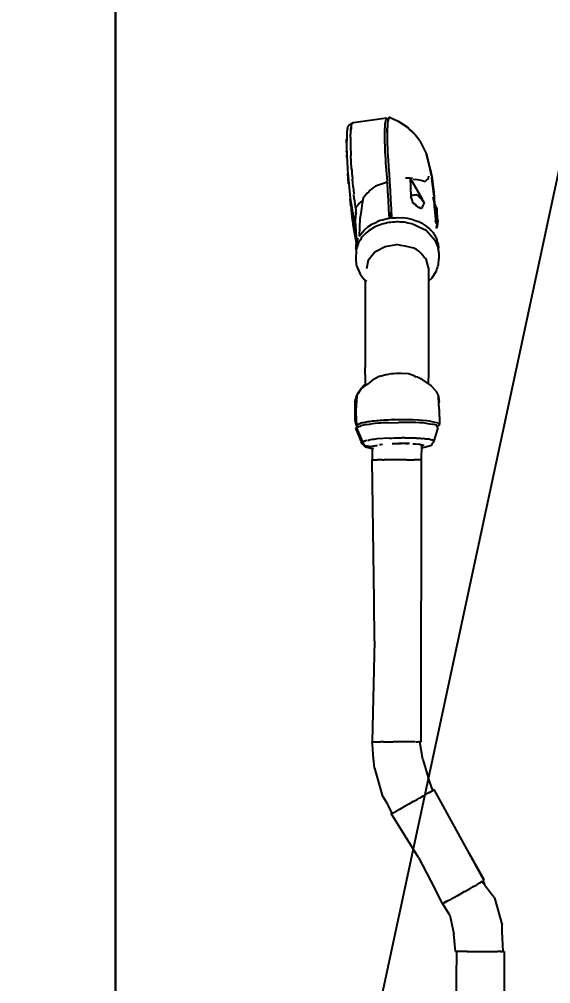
# Model space of a CAD drawing. Header units: millimetres. Extents: x 3552052 to 4144896, y -707811 to -630695.
# Drawn here: x 3651564.3 to 3651773.7, y -699691.1 to -699310.7 of the extents above; entities that cross this region are included whole.
import ezdxf

# ---------------------------------------------------------------- set-up
doc = ezdxf.new("R2010")
doc.units = ezdxf.units.MM
doc.header["$LTSCALE"] = 6
doc.header["$MEASUREMENT"] = 0
doc.layers.get('Defpoints').update_dxf_attribs({"linetype": 'CONTINUOUS', "lineweight": 0})
for name, color, linetype, lineweight in [('COL', 5, 'CONTINUOUS', 0), ('ELE-4M UPS P.SB', 3, 'CONTINUOUS', 0), ('EQP', 6, 'CONTINUOUS', 0), ('MEP_HVAC_RA_DUCT', 1, 'CONTINUOUS', 0)]:
    doc.layers.add(name, color=color, linetype=linetype, lineweight=lineweight)
doc.styles.add('ROMANS', font='romans.shx')
doc.dimstyles.new('AEPL1', dxfattribs={"dimtxt": 100, "dimasz": 75, "dimexe": 25, "dimexo": 50, "dimtad": 0, "dimdec": 0, "dimtxsty": 'ROMANS', "dimcen": 2.5, "dimclrd": 7, "dimclre": 7, "dimclrt": 7, "dimadec": 0, "dimazin": 0, "dimtfac": 1, "dimtdec": 0, "dimtmove": 0, "dimatfit": 3, "dimfxl": 1, "dimlwd": 0, "dimlwe": 0, "dimarcsym": 0})

# ---------------------------------------------------------------- blocks, each defined once
blk = doc.blocks.new('*D163')
at = {"layer": 'Defpoints', "color": 0, "transparency": 16777216}
for p in [(3651426.74, -697545.74), (3651602.24, -697545.74), (3651602.24, -700185.74)]:
    blk.add_point(p, dxfattribs=at)
at = {"layer": 'ELE-4M UPS P.SB', "color": 7, "lineweight": 0, "transparency": 16777216}
for p, q in [((3651552.24, -697545.74), (3651401.74, -697545.74)), ((3651426.74, -697620.74), (3651426.74, -698688.92)), ((3651426.74, -700110.74), (3651426.74, -699042.55)), ((3651552.24, -700185.74), (3651401.74, -700185.74))]:
    blk.add_line(p, q, dxfattribs=at)
at = {"layer": 'ELE-4M UPS P.SB', "color": 7, "transparency": 16777216}
for points in [[(3651414.24, -697620.74), (3651439.24, -697620.74), (3651426.74, -697545.74)], [(3651414.24, -700110.74), (3651439.24, -700110.74), (3651426.74, -700185.74)]]:
    blk.add_solid(points, dxfattribs=at)
at = {"layer": 'ELE-4M UPS P.SB', "color": 7, "lineweight": -3, "transparency": 16777216, "insert": (3651426.74, -698865.74), "char_height": 100, "attachment_point": 5, "rotation": 90, "style": 'ROMANS'}
blk.add_mtext('2640', dxfattribs=at)
blk = doc.blocks.new('*D164')
at = {"layer": 'Defpoints', "color": 0, "transparency": 16777216}
for p in [(3651233.22, -696685.74), (3651756.49, -696685.74), (3651756.49, -700185.74)]:
    blk.add_point(p, dxfattribs=at)
at = {"layer": 'ELE-4M UPS P.SB', "color": 7, "lineweight": 0, "transparency": 16777216}
for p, q in [((3651706.49, -696685.74), (3651208.22, -696685.74)), ((3651233.22, -696760.74), (3651233.22, -698258.92)), ((3651233.22, -700110.74), (3651233.22, -698612.55)), ((3651706.49, -700185.74), (3651208.22, -700185.74))]:
    blk.add_line(p, q, dxfattribs=at)
at = {"layer": 'ELE-4M UPS P.SB', "color": 7, "transparency": 16777216}
for points in [[(3651220.72, -696760.74), (3651245.72, -696760.74), (3651233.22, -696685.74)], [(3651220.72, -700110.74), (3651245.72, -700110.74), (3651233.22, -700185.74)]]:
    blk.add_solid(points, dxfattribs=at)
at = {"layer": 'ELE-4M UPS P.SB', "color": 7, "lineweight": -3, "transparency": 16777216, "insert": (3651233.22, -698435.74), "char_height": 100, "attachment_point": 5, "rotation": 90, "style": 'ROMANS'}
blk.add_mtext('3500', dxfattribs=at)

msp = doc.modelspace()

# ---------------------------------------------------------------- linework, layer by layer
at = {"layer": 'COL', "color": 7, "lineweight": -3}
msp.add_line((3651602.24, -700185.74), (3652352.24, -696685.74), dxfattribs=at)
at = {"layer": 'COL', "color": 7, "lineweight": 30}
msp.add_lwpolyline([(3651602.24, -696685.74), (3652352.24, -696685.74), (3652352.24, -700185.74), (3651602.24, -700185.74)], close=True, dxfattribs=at)
at = {"layer": 'EQP', "lineweight": -3}
for p, q in [((3651709.06, -699349.7), (3651695.99, -699351.52)), ((3651708.93, -699350.24), (3651709.06, -699349.7)), ((3651709.06, -699349.7), (3651709.29, -699349.82)), ((3651709.29, -699349.82), (3651709.53, -699349.95)), ((3651709.53, -699349.95), (3651709.76, -699350.08)), ((3651709.67, -699350.68), (3651709.75, -699349.94)), ((3651709.96, -699349.52), (3651709.82, -699350.06)), ((3651710.08, -699349.51), (3651709.96, -699349.52)), ((3651710.2, -699349.5), (3651710.08, -699349.51)), ((3651710.32, -699349.5), (3651710.2, -699349.5)), ((3651710.44, -699349.49), (3651710.32, -699349.5)), ((3651710.44, -699349.49), (3651713.39, -699350.84)), ((3651693.6, -699353.63), (3651693.53, -699354.08)), ((3651693.67, -699353.18), (3651693.6, -699353.63)), ((3651693.78, -699353), (3651693.67, -699353.18)), ((3651693.89, -699352.82), (3651693.78, -699353)), ((3651694, -699352.64), (3651693.89, -699352.82)), ((3651694.11, -699352.46), (3651694, -699352.64)), ((3651695.71, -699351.43), (3651694.11, -699352.46)), ((3651694.25, -699352.59), (3651694.11, -699352.46)), ((3651694.96, -699354.02), (3651695.04, -699353.55)), ((3651695.06, -699353.75), (3651694.97, -699354.51)), ((3651695.04, -699353.55), (3651695.11, -699353.09)), ((3651695.15, -699353.09), (3651695.07, -699353.73)), ((3651695.11, -699353.09), (3651695.19, -699352.63)), ((3651695.19, -699352.63), (3651695.26, -699352.16)), ((3651695.26, -699352.16), (3651695.37, -699351.98)), ((3651695.44, -699352), (3651695.26, -699352.16)), ((3651695.37, -699351.98), (3651695.49, -699351.8)), ((3651695.63, -699351.84), (3651695.44, -699352)), ((3651695.49, -699351.8), (3651695.6, -699351.61)), ((3651695.6, -699351.61), (3651695.71, -699351.43)), ((3651695.81, -699351.68), (3651695.63, -699351.84)), ((3651695.71, -699351.43), (3651695.86, -699351.55)), ((3651695.99, -699351.52), (3651695.81, -699351.68)), ((3651708.42, -699353.91), (3651708.45, -699353.4)), ((3651708.45, -699353.4), (3651708.49, -699352.9)), ((3651708.49, -699352.9), (3651708.52, -699352.39)), ((3651708.52, -699352.39), (3651708.55, -699351.88)), ((3651708.55, -699351.88), (3651708.68, -699351.34)), ((3651708.68, -699351.34), (3651708.81, -699350.79)), ((3651708.81, -699350.79), (3651708.93, -699350.24)), ((3651709.25, -699354.57), (3651709.34, -699353.75)), ((3651709.37, -699352.86), (3651709.33, -699354.05)), ((3651709.42, -699351.67), (3651709.37, -699352.86)), ((3651709.56, -699351.13), (3651709.42, -699351.67)), ((3651709.69, -699350.6), (3651709.56, -699351.13)), ((3651709.82, -699350.06), (3651709.69, -699350.6)), ((3651713.39, -699350.84), (3651713.66, -699350.93)), ((3651713.66, -699350.93), (3651717.39, -699353.44)), ((3651715.28, -699352.02), (3651715.7, -699352.29)), ((3651715.7, -699352.29), (3651716.31, -699352.68)), ((3651716.31, -699352.68), (3651716.92, -699353.07)), ((3651716.92, -699353.07), (3651717.39, -699353.5)), ((3651717.92, -699354.01), (3651717.39, -699353.44)), ((3651720.17, -699356.12), (3651717.39, -699353.44)), ((3651693.35, -699356.47), (3651693.32, -699357.95)), ((3651693.38, -699354.98), (3651693.35, -699356.47)), ((3651693.46, -699354.53), (3651693.38, -699354.98)), ((3651693.53, -699354.08), (3651693.46, -699354.53)), ((3651694.82, -699356.75), (3651694.86, -699356.07)), ((3651694.83, -699357.22), (3651694.82, -699356.75)), ((3651694.83, -699357.22), (3651694.83, -699357.59)), ((3651694.88, -699355.29), (3651694.86, -699356.06)), ((3651694.92, -699354.96), (3651694.88, -699355.29)), ((3651694.92, -699354.96), (3651694.93, -699354.7)), ((3651694.93, -699354.7), (3651694.96, -699354.02)), ((3651708.38, -699358.01), (3651708.39, -699356.99)), ((3651708.39, -699356.99), (3651708.4, -699355.96)), ((3651708.4, -699355.96), (3651708.41, -699354.94)), ((3651708.41, -699354.94), (3651708.42, -699353.91)), ((3651709.28, -699355.24), (3651709.23, -699356.43)), ((3651709.23, -699356.43), (3651709.28, -699358.14)), ((3651709.27, -699355.36), (3651709.25, -699354.57)), ((3651709.33, -699354.05), (3651709.28, -699355.24)), ((3651717.92, -699353.97), (3651718.27, -699354.29)), ((3651717.92, -699354.01), (3651720.17, -699356.12)), ((3651718.27, -699354.29), (3651718.94, -699354.9)), ((3651718.94, -699354.9), (3651719.61, -699355.51)), ((3651719.61, -699355.51), (3651719.8, -699355.73)), ((3651722.17, -699358.7), (3651720.17, -699356.12)), ((3651693.23, -699359.06), (3651693.27, -699358.34)), ((3651693.24, -699359.44), (3651693.23, -699359.06)), ((3651693.28, -699359.44), (3651693.25, -699360.93)), ((3651693.25, -699360.93), (3651693.28, -699361.97)), ((3651693.27, -699358.34), (3651693.28, -699357.95)), ((3651693.32, -699357.95), (3651693.28, -699359.44)), ((3651694.83, -699357.59), (3651694.81, -699358.36)), ((3651694.81, -699358.36), (3651694.83, -699359.32)), ((3651694.83, -699359.32), (3651694.84, -699360.27)), ((3651694.84, -699360.27), (3651694.86, -699361.22)), ((3651694.86, -699361.22), (3651694.88, -699362.18)), ((3651708.42, -699359.28), (3651708.38, -699358.01)), ((3651708.46, -699360.56), (3651708.42, -699359.28)), ((3651708.51, -699361.83), (3651708.46, -699360.56)), ((3651709.28, -699358.14), (3651709.33, -699359.85)), ((3651709.33, -699359.85), (3651709.37, -699361.57)), ((3651722.17, -699358.7), (3651724.83, -699363.9)), ((3651693.28, -699361.97), (3651693.32, -699363.01)), ((3651693.3, -699362.9), (3651693.3, -699362.57)), ((3651693.33, -699363.47), (3651693.3, -699362.9)), ((3651693.32, -699363.01), (3651693.35, -699364.05)), ((3651693.33, -699364.76), (3651693.32, -699364.05)), ((3651693.35, -699365.09), (3651693.33, -699364.76)), ((3651693.35, -699364.05), (3651693.38, -699365.09)), ((3651693.38, -699365.09), (3651693.46, -699366.33)), ((3651694.88, -699362.18), (3651694.9, -699362.74)), ((3651694.9, -699362.74), (3651694.92, -699363.3)), ((3651694.92, -699363.3), (3651694.94, -699363.87)), ((3651694.94, -699363.87), (3651694.96, -699364.43)), ((3651695.26, -699369.55), (3651694.96, -699364.43)), ((3651708.55, -699363.1), (3651708.51, -699361.83)), ((3651708.63, -699364.51), (3651708.55, -699363.1)), ((3651708.72, -699365.93), (3651708.63, -699364.51)), ((3651709.37, -699361.57), (3651709.42, -699363.28)), ((3651709.42, -699363.28), (3651709.63, -699366.13)), ((3651724.83, -699363.9), (3651726.21, -699369.93)), ((3651726.5, -699370.89), (3651724.83, -699363.9)), ((3651693.46, -699366.33), (3651693.53, -699367.57)), ((3651693.53, -699367.57), (3651693.6, -699368.81)), ((3651693.6, -699368.81), (3651693.67, -699370.06)), ((3651708.8, -699367.34), (3651708.72, -699365.93)), ((3651708.89, -699368.75), (3651708.8, -699367.34)), ((3651709, -699370.19), (3651708.89, -699368.75)), ((3651709.63, -699366.13), (3651709.83, -699368.98)), ((3651709.83, -699368.98), (3651710.04, -699371.83)), ((3651693.67, -699370.06), (3651693.78, -699371.45)), ((3651693.89, -699373.7), (3651693.75, -699371.47)), ((3651693.78, -699371.45), (3651693.89, -699372.84)), ((3651693.87, -699372.78), (3651693.83, -699372.12)), ((3651693.94, -699373.51), (3651693.87, -699372.78)), ((3651695.26, -699369.55), (3651695.31, -699370.25)), ((3651695.31, -699370.25), (3651695.26, -699369.55)), ((3651695.31, -699370.25), (3651695.36, -699370.96)), ((3651695.36, -699370.96), (3651695.41, -699371.66)), ((3651695.41, -699371.66), (3651695.47, -699372.36)), ((3651695.47, -699372.36), (3651695.6, -699373.84)), ((3651709.12, -699371.63), (3651709, -699370.19)), ((3651709.24, -699373.07), (3651709.12, -699371.63)), ((3651710.04, -699371.83), (3651710.24, -699374.69)), ((3651725.63, -699373.46), (3651725.66, -699372.67)), ((3651726.3, -699370.43), (3651726.17, -699369.93)), ((3651726.23, -699369.93), (3651726.5, -699370.89)), ((3651726.47, -699371.12), (3651726.3, -699370.43)), ((3651726.65, -699371.8), (3651726.47, -699371.12)), ((3651726.5, -699370.89), (3651726.56, -699371.45)), ((3651726.5, -699370.89), (3651726.66, -699371.8)), ((3651726.83, -699372.48), (3651726.65, -699371.8)), ((3651726.66, -699371.8), (3651726.83, -699372.72)), ((3651726.83, -699372.72), (3651726.99, -699373.63)), ((3651693.89, -699372.84), (3651694, -699374.23)), ((3651694.1, -699375.63), (3651693.89, -699373.7)), ((3651694, -699374.23), (3651694.11, -699375.63)), ((3651694.11, -699375.63), (3651694.25, -699377.09)), ((3651695.71, -699375.29), (3651695.6, -699373.85)), ((3651695.86, -699376.79), (3651695.71, -699375.29)), ((3651704.63, -699376.6), (3651704.28, -699376.84)), ((3651705.82, -699376.18), (3651704.63, -699376.6)), ((3651707.01, -699375.77), (3651705.82, -699376.18)), ((3651708.2, -699375.35), (3651707.01, -699375.77)), ((3651709.39, -699374.94), (3651708.2, -699375.35)), ((3651709.03, -699374.61), (3651709.06, -699375.05)), ((3651709.36, -699374.51), (3651709.24, -699373.07)), ((3651709.59, -699378.52), (3651709.39, -699374.94)), ((3651710.24, -699374.69), (3651710.44, -699378.3)), ((3651716.94, -699373.42), (3651716.48, -699373.42)), ((3651717.4, -699373.42), (3651716.94, -699373.42)), ((3651717.86, -699373.42), (3651717.4, -699373.42)), ((3651718.32, -699373.42), (3651717.86, -699373.42)), ((3651718.32, -699373.42), (3651723.16, -699381.79)), ((3651719.24, -699373.58), (3651718.32, -699373.42)), ((3651718.32, -699373.42), (3651718.62, -699380.58)), ((3651719.53, -699373.79), (3651721.06, -699373.98)), ((3651721.06, -699373.98), (3651722.59, -699374.17)), ((3651722.59, -699374.17), (3651723.02, -699374.3)), ((3651723.02, -699374.3), (3651723.46, -699374.42)), ((3651723.46, -699374.42), (3651723.89, -699374.54)), ((3651723.89, -699374.54), (3651724.32, -699374.67)), ((3651724.32, -699374.67), (3651724.65, -699374.37)), ((3651724.65, -699374.37), (3651724.98, -699374.07)), ((3651724.98, -699374.07), (3651725.3, -699373.77)), ((3651725.3, -699373.77), (3651725.63, -699373.46)), ((3651727.07, -699374.55), (3651726.91, -699373.18)), ((3651726.99, -699373.63), (3651727.16, -699374.55)), ((3651727.32, -699376.61), (3651727.07, -699374.55)), ((3651727.3, -699376.61), (3651727.16, -699374.55)), ((3651727.16, -699374.55), (3651727.32, -699376.09)), ((3651727.32, -699376.09), (3651727.49, -699377.64)), ((3651694.25, -699377.09), (3651694.4, -699378.55)), ((3651694.4, -699378.55), (3651694.54, -699380.01)), ((3651694.54, -699380.01), (3651694.68, -699381.48)), ((3651695.86, -699376.81), (3651695.99, -699378.29)), ((3651695.99, -699378.29), (3651696.13, -699379.61)), ((3651696.3, -699381.32), (3651696.15, -699379.81)), ((3651700.57, -699380.27), (3651700.31, -699380.6)), ((3651700.83, -699379.93), (3651700.57, -699380.27)), ((3651701.44, -699379.34), (3651700.83, -699379.93)), ((3651702.04, -699378.76), (3651701.44, -699379.34)), ((3651702.64, -699378.17), (3651702.04, -699378.76)), ((3651703.24, -699377.58), (3651702.64, -699378.17)), ((3651703.59, -699377.33), (3651703.24, -699377.58)), ((3651703.94, -699377.09), (3651703.59, -699377.33)), ((3651704.28, -699376.84), (3651703.94, -699377.09)), ((3651709.79, -699382.09), (3651709.59, -699378.52)), ((3651710.44, -699378.3), (3651710.64, -699381.91)), ((3651718.89, -699380.3), (3651718.61, -699380.33)), ((3651718.89, -699380.3), (3651718.61, -699380.36)), ((3651718.89, -699380.3), (3651718.61, -699380.42)), ((3651719.33, -699380.23), (3651718.89, -699380.3)), ((3651719.77, -699380.16), (3651719.33, -699380.23)), ((3651720.21, -699380.1), (3651719.77, -699380.16)), ((3651720.66, -699380.03), (3651720.21, -699380.1)), ((3651720.92, -699380.14), (3651720.66, -699380.03)), ((3651721.18, -699380.25), (3651720.92, -699380.14)), ((3651721.44, -699380.35), (3651721.18, -699380.25)), ((3651721.7, -699380.46), (3651721.44, -699380.35)), ((3651727.57, -699378.67), (3651727.32, -699376.61)), ((3651727.49, -699377.64), (3651727.65, -699379.19)), ((3651727.82, -699380.73), (3651727.57, -699378.67)), ((3651727.65, -699379.19), (3651727.82, -699380.73)), ((3651694.68, -699381.48), (3651695.17, -699384.14)), ((3651695.01, -699384.39), (3651694.72, -699381.49)), ((3651694.79, -699382.07), (3651694.87, -699382.95)), ((3651694.82, -699382.2), (3651694.89, -699382.86)), ((3651694.87, -699382.95), (3651695.01, -699384.39)), ((3651695.08, -699384.28), (3651694.93, -699382.86)), ((3651695.17, -699384.14), (3651695.66, -699386.8)), ((3651696.48, -699382.46), (3651696.3, -699381.32)), ((3651696.65, -699383.61), (3651696.48, -699382.46)), ((3651696.82, -699384.75), (3651696.65, -699383.61)), ((3651697.79, -699383.95), (3651697.27, -699384.59)), ((3651698.32, -699383.31), (3651697.79, -699383.95)), ((3651698.84, -699382.67), (3651698.32, -699383.31)), ((3651698.83, -699383.01), (3651699.06, -699382.77)), ((3651699.06, -699382.77), (3651699.66, -699382.13)), ((3651699.48, -699383.29), (3651699.18, -699385.32)), ((3651699.79, -699381.27), (3651699.48, -699383.29)), ((3651700.05, -699380.93), (3651699.79, -699381.27)), ((3651700.31, -699380.6), (3651700.05, -699380.93)), ((3651709.98, -699385.66), (3651709.79, -699382.09)), ((3651710.64, -699381.91), (3651710.84, -699385.52)), ((3651718.85, -699381.24), (3651718.62, -699380.58)), ((3651719.09, -699381.91), (3651718.88, -699381.3)), ((3651719.32, -699382.57), (3651719.09, -699381.91)), ((3651719.56, -699383.24), (3651719.32, -699382.57)), ((3651719.44, -699382.9), (3651720.1, -699383.5)), ((3651719.92, -699383.53), (3651719.56, -699383.24)), ((3651720.28, -699383.82), (3651719.92, -699383.53)), ((3651720.1, -699383.5), (3651720.76, -699384.09)), ((3651720.64, -699384.12), (3651720.28, -699383.82)), ((3651721, -699384.41), (3651720.64, -699384.12)), ((3651720.86, -699384.19), (3651721.42, -699384.69)), ((3651721.7, -699380.46), (3651722.24, -699381.1)), ((3651722.06, -699380.8), (3651721.7, -699380.46)), ((3651722.42, -699381.13), (3651722.06, -699380.8)), ((3651722.24, -699381.1), (3651722.78, -699381.74)), ((3651722.78, -699381.46), (3651722.42, -699381.13)), ((3651723.13, -699381.79), (3651722.78, -699381.46)), ((3651722.78, -699381.74), (3651723.32, -699382.37)), ((3651723.3, -699384.2), (3651723.02, -699384.8)), ((3651723.32, -699382.1), (3651723.13, -699381.79)), ((3651723.58, -699383.61), (3651723.3, -699384.2)), ((3651723.5, -699382.4), (3651723.32, -699382.1)), ((3651723.32, -699382.37), (3651723.86, -699383.01)), ((3651723.68, -699382.71), (3651723.5, -699382.4)), ((3651723.86, -699383.01), (3651723.58, -699383.61)), ((3651723.86, -699383.01), (3651723.68, -699382.71)), ((3651727.53, -699381.61), (3651727.39, -699380.84)), ((3651727.67, -699382.39), (3651727.53, -699381.61)), ((3651727.67, -699382.39), (3651728.43, -699391.18)), ((3651727.82, -699380.73), (3651727.95, -699383.94)), ((3651727.92, -699383.68), (3651728.24, -699384.25)), ((3651728.08, -699383.44), (3651727.93, -699383.07)), ((3651728.22, -699383.82), (3651728.08, -699383.44)), ((3651728.36, -699384.19), (3651728.22, -699383.82)), ((3651728.51, -699384.57), (3651728.36, -699384.19)), ((3651695.16, -699384.97), (3651695.08, -699384.28)), ((3651695.24, -699385.66), (3651695.16, -699384.97)), ((3651695.64, -699389.89), (3651695.22, -699385.99)), ((3651695.33, -699386.35), (3651695.24, -699385.66)), ((3651695.41, -699387.04), (3651695.33, -699386.35)), ((3651695.59, -699388.33), (3651695.41, -699387.04)), ((3651695.66, -699386.8), (3651696.15, -699389.46)), ((3651697, -699385.9), (3651696.82, -699384.75)), ((3651696.94, -699387.54), (3651696.85, -699388.2)), ((3651697.27, -699384.59), (3651696.87, -699385.07)), ((3651696.91, -699387.45), (3651697, -699385.9)), ((3651697.03, -699386.88), (3651696.94, -699387.54)), ((3651698.87, -699387.35), (3651698.56, -699389.37)), ((3651699.18, -699385.32), (3651698.87, -699387.35)), ((3651710.18, -699389.24), (3651709.98, -699385.66)), ((3651710.24, -699386.77), (3651710.3, -699389.43)), ((3651710.84, -699385.52), (3651711.04, -699389.13)), ((3651721.42, -699384.65), (3651721, -699384.41)), ((3651721.42, -699384.69), (3651721.87, -699384.91)), ((3651722.31, -699385.15), (3651721.87, -699384.9)), ((3651721.87, -699384.91), (3651722.31, -699385.12)), ((3651722.31, -699385.12), (3651722.76, -699385.34)), ((3651722.74, -699385.4), (3651722.31, -699385.15)), ((3651723.02, -699384.8), (3651722.77, -699385.34)), ((3651728.11, -699385.66), (3651727.97, -699384.73)), ((3651728.36, -699387.34), (3651728.11, -699385.66)), ((3651728.24, -699384.25), (3651728.86, -699385.39)), ((3651728.62, -699389.02), (3651728.36, -699387.34)), ((3651729.19, -699390.08), (3651728.86, -699385.39)), ((3651728.86, -699385.39), (3651728.89, -699386.53)), ((3651728.89, -699386.53), (3651728.92, -699387.66)), ((3651728.92, -699387.66), (3651728.95, -699388.8)), ((3651695.76, -699389.62), (3651695.59, -699388.33)), ((3651695.73, -699390.55), (3651695.64, -699389.89)), ((3651695.83, -699391.2), (3651695.73, -699390.55)), ((3651695.93, -699390.91), (3651695.76, -699389.62)), ((3651695.92, -699391.86), (3651695.83, -699391.2)), ((3651696.11, -699392.21), (3651695.93, -699390.91)), ((3651696.15, -699389.46), (3651696.65, -699392.12)), ((3651696.75, -699388.86), (3651696.66, -699389.52)), ((3651696.66, -699389.52), (3651696.7, -699390.32)), ((3651696.71, -699390.56), (3651696.78, -699391.95)), ((3651696.85, -699388.2), (3651696.75, -699388.86)), ((3651698.56, -699389.37), (3651698.28, -699396.23)), ((3651701.68, -699392.63), (3651703.15, -699391.66)), ((3651703.44, -699391.53), (3651703.15, -699391.66)), ((3651703.55, -699391.45), (3651703.96, -699391.24)), ((3651703.96, -699391.24), (3651704.36, -699391.03)), ((3651704.36, -699391.03), (3651704.76, -699390.82)), ((3651704.76, -699390.82), (3651705.37, -699390.65)), ((3651705.65, -699390.51), (3651705.37, -699390.64)), ((3651706.49, -699390.13), (3651705.65, -699390.51)), ((3651706.96, -699391.61), (3651706.24, -699391.91)), ((3651707.41, -699389.91), (3651706.49, -699390.13)), ((3651707.72, -699391.43), (3651706.96, -699391.61)), ((3651708.34, -699389.69), (3651707.41, -699389.91)), ((3651708.47, -699391.25), (3651707.72, -699391.43)), ((3651709.26, -699389.46), (3651708.34, -699389.69)), ((3651709.22, -699391.06), (3651708.47, -699391.25)), ((3651709.98, -699390.88), (3651709.22, -699391.06)), ((3651710.18, -699389.24), (3651709.26, -699389.46)), ((3651710.72, -699390.82), (3651709.98, -699390.88)), ((3651710.2, -699389.41), (3651710.18, -699389.24)), ((3651711.46, -699390.75), (3651710.72, -699390.82)), ((3651711.04, -699389.13), (3651711.58, -699389.09)), ((3651712.2, -699390.69), (3651711.46, -699390.75)), ((3651711.58, -699389.09), (3651712.12, -699389.05)), ((3651712.12, -699389.05), (3651712.67, -699389.01)), ((3651712.95, -699390.62), (3651712.2, -699390.69)), ((3651712.67, -699389.01), (3651713.21, -699388.97)), ((3651713.69, -699390.66), (3651712.95, -699390.62)), ((3651713.21, -699388.97), (3651715.36, -699389.03)), ((3651714.43, -699390.7), (3651713.69, -699390.66)), ((3651715.18, -699390.74), (3651714.43, -699390.7)), ((3651715.92, -699390.77), (3651715.18, -699390.74)), ((3651717.49, -699389.3), (3651715.36, -699389.03)), ((3651716.69, -699390.93), (3651715.92, -699390.77)), ((3651717.45, -699391.08), (3651716.69, -699390.93)), ((3651718.22, -699391.23), (3651717.45, -699391.08)), ((3651719.52, -699389.77), (3651717.49, -699389.3)), ((3651718.99, -699391.39), (3651718.22, -699391.23)), ((3651720.39, -699392.06), (3651718.99, -699391.39)), ((3651719.52, -699389.77), (3651721.45, -699390.45)), ((3651721.89, -699390.66), (3651721.45, -699390.45)), ((3651722.33, -699390.87), (3651721.89, -699390.66)), ((3651722.78, -699391.09), (3651722.33, -699390.87)), ((3651723.22, -699391.3), (3651722.78, -699391.09)), ((3651723.62, -699391.56), (3651723.22, -699391.3)), ((3651724.02, -699391.81), (3651723.62, -699391.56)), ((3651724.41, -699392.07), (3651724.02, -699391.81)), ((3651728.39, -699390.65), (3651728.5, -699389.84)), ((3651728.57, -699391.11), (3651728.46, -699391.43)), ((3651728.5, -699389.84), (3651728.62, -699389.02)), ((3651728.77, -699390.53), (3651728.57, -699391.11)), ((3651728.98, -699389.94), (3651728.77, -699390.53)), ((3651728.96, -699389.22), (3651728.88, -699388.93)), ((3651728.95, -699388.8), (3651728.98, -699389.94)), ((3651728.98, -699392.36), (3651728.98, -699389.94)), ((3651729.19, -699390.08), (3651728.98, -699392.36)), ((3651696.01, -699392.51), (3651695.92, -699391.86)), ((3651696.39, -699394.7), (3651696.01, -699392.51)), ((3651696.2, -699392.79), (3651696.11, -699392.21)), ((3651696.29, -699393.38), (3651696.2, -699392.79)), ((3651696.37, -699393.96), (3651696.29, -699393.38)), ((3651696.46, -699394.55), (3651696.37, -699393.96)), ((3651696.77, -699396.89), (3651696.39, -699394.7)), ((3651696.64, -699395.58), (3651696.46, -699394.55)), ((3651696.81, -699396.61), (3651696.64, -699395.58)), ((3651696.78, -699391.95), (3651696.91, -699394.39)), ((3651696.91, -699394.39), (3651697.03, -699396.82)), ((3651698.28, -699396.23), (3651700.37, -699393.73)), ((3651700.48, -699395.52), (3651699.97, -699396.03)), ((3651700.37, -699393.73), (3651701.68, -699392.63)), ((3651701, -699395.01), (3651700.48, -699395.52)), ((3651701.51, -699394.5), (3651701, -699395.01)), ((3651702.15, -699394.08), (3651701.51, -699394.5)), ((3651702.79, -699393.66), (3651702.15, -699394.08)), ((3651703.43, -699393.24), (3651702.79, -699393.66)), ((3651704.07, -699392.82), (3651703.43, -699393.24)), ((3651704.79, -699392.52), (3651704.07, -699392.82)), ((3651705.52, -699392.22), (3651704.79, -699392.52)), ((3651706.24, -699391.91), (3651705.52, -699392.22)), ((3651721.8, -699392.73), (3651720.39, -699392.06)), ((3651723.2, -699393.4), (3651721.8, -699392.73)), ((3651724.61, -699394.07), (3651723.2, -699393.4)), ((3651724.81, -699392.33), (3651724.41, -699392.07)), ((3651725.55, -699395.12), (3651724.61, -699394.07)), ((3651726.2, -699393.51), (3651724.81, -699392.33)), ((3651726.5, -699396.16), (3651725.55, -699395.12)), ((3651726.2, -699393.51), (3651726.49, -699393.84)), ((3651726.49, -699393.84), (3651726.78, -699394.16)), ((3651726.78, -699394.16), (3651727.06, -699394.49)), ((3651727.06, -699394.49), (3651727.35, -699394.81)), ((3651727.35, -699394.81), (3651727.58, -699395.16)), ((3651727.58, -699395.16), (3651727.81, -699395.52)), ((3651727.81, -699395.52), (3651728.03, -699395.87)), ((3651728.98, -699392.36), (3651728.53, -699392.32)), ((3651728.98, -699392.36), (3651728.56, -699392.75)), ((3651728.64, -699393.05), (3651728.98, -699392.36)), ((3651728.77, -699392.94), (3651728.66, -699393.27)), ((3651728.98, -699392.36), (3651728.77, -699392.94)), ((3651697.14, -699399.08), (3651696.77, -699396.89)), ((3651696.98, -699397.64), (3651696.81, -699396.61)), ((3651697.11, -699398.41), (3651696.98, -699397.64)), ((3651697.03, -699396.82), (3651697.15, -699399.26)), ((3651697.14, -699399.09), (3651697.07, -699399.45)), ((3651697.21, -699398.72), (3651697.14, -699399.09)), ((3651697.28, -699398.36), (3651697.21, -699398.72)), ((3651697.55, -699398.11), (3651697.28, -699398.36)), ((3651697.48, -699398.18), (3651697.85, -699396.96)), ((3651697.81, -699399.39), (3651697.61, -699399.98)), ((3651698.01, -699398.81), (3651697.81, -699399.39)), ((3651698.37, -699398.24), (3651698.01, -699398.81)), ((3651698.73, -699397.67), (3651698.37, -699398.24)), ((3651699.09, -699397.1), (3651698.73, -699397.67)), ((3651699.45, -699396.54), (3651699.09, -699397.1)), ((3651699.97, -699396.03), (3651699.45, -699396.54)), ((3651727.44, -699397.2), (3651726.5, -699396.16)), ((3651728.38, -699398.25), (3651727.44, -699397.2)), ((3651728.03, -699395.87), (3651728.26, -699396.22)), ((3651728.26, -699396.22), (3651728.43, -699396.6)), ((3651728.62, -699398.82), (3651728.38, -699398.25)), ((3651728.43, -699396.6), (3651728.6, -699396.97)), ((3651728.6, -699396.97), (3651728.76, -699397.35)), ((3651728.86, -699399.4), (3651728.62, -699398.82)), ((3651728.76, -699397.35), (3651728.93, -699397.73)), ((3651729.09, -699399.98), (3651728.86, -699399.4)), ((3651729.04, -699398.13), (3651728.93, -699397.73)), ((3651729.14, -699398.52), (3651729.04, -699398.13)), ((3651729.24, -699398.92), (3651729.14, -699398.52)), ((3651729.35, -699399.31), (3651729.24, -699398.92)), ((3651729.35, -699399.31), (3651729.48, -699401.19)), ((3651696.97, -699400.96), (3651696.96, -699401.34)), ((3651696.96, -699401.34), (3651697.01, -699401.74)), ((3651696.98, -699400.57), (3651696.97, -699400.96)), ((3651696.99, -699400.19), (3651696.98, -699400.57)), ((3651697.07, -699399.45), (3651696.99, -699399.81)), ((3651696.99, -699399.81), (3651696.99, -699400.19)), ((3651697, -699405.86), (3651697.21, -699401.15)), ((3651697.01, -699401.74), (3651697.06, -699402.14)), ((3651697.06, -699402.14), (3651697.11, -699402.54)), ((3651697.11, -699402.54), (3651697.14, -699402.79)), ((3651697.41, -699400.57), (3651697.21, -699401.15)), ((3651697.61, -699399.98), (3651697.41, -699400.57)), ((3651701.84, -699405.69), (3651704.47, -699402.46)), ((3651704.47, -699402.46), (3651708.55, -699400.3)), ((3651708.55, -699400.3), (3651713.04, -699399.55)), ((3651714.73, -699399.91), (3651713.04, -699399.55)), ((3651716.42, -699400.26), (3651714.73, -699399.91)), ((3651718.11, -699400.61), (3651716.42, -699400.26)), ((3651719.8, -699400.96), (3651718.11, -699400.61)), ((3651720.3, -699401.26), (3651719.8, -699400.96)), ((3651720.79, -699401.55), (3651720.3, -699401.26)), ((3651721.29, -699401.85), (3651720.79, -699401.55)), ((3651721.79, -699402.14), (3651721.29, -699401.85)), ((3651722.5, -699402.93), (3651721.79, -699402.14)), ((3651723.21, -699403.71), (3651722.52, -699402.95)), ((3651729.33, -699400.56), (3651729.09, -699399.98)), ((3651729.42, -699401.13), (3651729.33, -699400.56)), ((3651729.5, -699401.7), (3651729.42, -699401.13)), ((3651729.59, -699402.26), (3651729.5, -699401.7)), ((3651729.67, -699402.83), (3651729.59, -699402.26)), ((3651729.67, -699402.83), (3651729.67, -699405.25)), ((3651697.38, -699408.22), (3651697, -699405.86)), ((3651701.84, -699405.69), (3651701.09, -699409.17)), ((3651723.91, -699404.49), (3651723.21, -699403.71)), ((3651724.62, -699405.27), (3651723.91, -699404.49)), ((3651725.59, -699408.71), (3651724.62, -699405.27)), ((3651729.47, -699407.53), (3651729.67, -699405.25)), ((3651697.38, -699408.22), (3651698.7, -699411.26)), ((3651697.38, -699408.22), (3651697.6, -699408.76)), ((3651697.6, -699408.76), (3651697.82, -699409.3)), ((3651725.59, -699408.71), (3651725.59, -699447.68)), ((3651727.06, -699412.71), (3651728.67, -699409.88)), ((3651728.67, -699409.88), (3651728.87, -699409.29)), ((3651728.87, -699409.29), (3651729.07, -699408.7)), ((3651729.07, -699408.7), (3651729.27, -699408.12)), ((3651729.27, -699408.12), (3651729.47, -699407.53)), ((3651698.7, -699411.26), (3651700.25, -699413.41)), ((3651700.25, -699413.41), (3651701.09, -699414.17)), ((3651700.6, -699413.73), (3651700.6, -699448.07)), ((3651725.59, -699414.08), (3651727.06, -699412.71)), ((3651700.61, -699450.77), (3651700.6, -699448.07)), ((3651725.59, -699447.68), (3651725.59, -699450.37)), ((3651700.61, -699450.77), (3651700.62, -699453.82)), ((3651706.44, -699451.44), (3651703.85, -699452.85)), ((3651706.44, -699451.44), (3651708.95, -699450.86)), ((3651708.95, -699450.86), (3651709.99, -699450.74)), ((3651710.99, -699450.53), (3651710, -699450.74)), ((3651711.96, -699450.51), (3651710.99, -699450.53)), ((3651712.93, -699450.48), (3651711.96, -699450.51)), ((3651713.9, -699450.46), (3651712.93, -699450.48)), ((3651714.87, -699450.43), (3651713.9, -699450.46)), ((3651717.63, -699450.6), (3651714.87, -699450.43)), ((3651719.88, -699451.34), (3651717.63, -699450.6)), ((3651719.88, -699451.34), (3651720.64, -699451.75)), ((3651721.38, -699451.91), (3651720.64, -699451.75)), ((3651721.75, -699452.11), (3651721.38, -699451.91)), ((3651722.13, -699452.31), (3651721.75, -699452.11)), ((3651722.5, -699452.51), (3651722.13, -699452.31)), ((3651722.87, -699452.71), (3651722.5, -699452.51)), ((3651725.59, -699450.47), (3651725.48, -699454.18)), ((3651699.19, -699456.38), (3651697.88, -699457.78)), ((3651699.07, -699456.54), (3651700.42, -699455.38)), ((3651699.97, -699455.33), (3651699.19, -699456.38)), ((3651700.67, -699454.91), (3651699.97, -699455.33)), ((3651700.42, -699455.38), (3651702.24, -699454.29)), ((3651700.62, -699453.82), (3651700.69, -699455.22)), ((3651702.24, -699454.29), (3651703.85, -699452.85)), ((3651722.87, -699452.71), (3651724.54, -699453.91)), ((3651724.54, -699453.91), (3651726.63, -699455.31)), ((3651726.63, -699455.31), (3651728.33, -699457.13)), ((3651696.92, -699459.9), (3651696.81, -699460.36)), ((3651697.04, -699459.43), (3651696.92, -699459.9)), ((3651697.88, -699457.78), (3651697.04, -699459.43)), ((3651697.12, -699465.08), (3651697.52, -699459.51)), ((3651697.52, -699459.51), (3651697.65, -699458.75)), ((3651697.65, -699458.75), (3651699.07, -699456.54)), ((3651728.47, -699457.28), (3651729.24, -699458.88)), ((3651729.24, -699458.88), (3651729.46, -699459.64)), ((3651729.46, -699459.64), (3651729.53, -699460.11)), ((3651729.79, -699464.48), (3651729.46, -699459.64)), ((3651729.53, -699460.11), (3651729.61, -699460.58)), ((3651696.7, -699460.83), (3651696.58, -699461.29)), ((3651696.7, -699461.86), (3651696.58, -699461.29)), ((3651696.61, -699465.01), (3651696.65, -699462.22)), ((3651696.65, -699462.22), (3651696.7, -699461.86)), ((3651696.81, -699460.36), (3651696.7, -699460.83)), ((3651729.61, -699460.58), (3651729.68, -699461.05)), ((3651729.75, -699461.51), (3651729.61, -699461.81)), ((3651729.68, -699461.05), (3651729.75, -699461.51)), ((3651696.66, -699469.26), (3651696.61, -699465.01)), ((3651697.18, -699469.33), (3651697.12, -699465.08)), ((3651729.79, -699464.48), (3651729.87, -699470.46)), ((3651696.66, -699469.26), (3651696.91, -699470.57)), ((3651696.91, -699470.57), (3651697.11, -699470.89)), ((3651697.11, -699470.89), (3651697.32, -699471.2)), ((3651697.43, -699470.65), (3651697.18, -699469.33)), ((3651697.25, -699471.77), (3651697.6, -699471.53)), ((3651697.32, -699471.2), (3651697.52, -699471.51)), ((3651697.75, -699471.65), (3651697.39, -699471.84)), ((3651697.43, -699470.65), (3651697.84, -699470.47)), ((3651697.64, -699470.96), (3651697.43, -699470.65)), ((3651697.85, -699471.27), (3651697.64, -699470.96)), ((3651698.12, -699471.46), (3651697.75, -699471.65)), ((3651697.84, -699470.47), (3651698.26, -699470.29)), ((3651698.01, -699471.51), (3651697.85, -699471.27)), ((3651698.49, -699471.27), (3651698.12, -699471.46)), ((3651698.26, -699470.29), (3651698.68, -699470.11)), ((3651698.86, -699471.08), (3651698.49, -699471.27)), ((3651698.68, -699470.11), (3651699.09, -699469.93)), ((3651699.4, -699470.96), (3651698.86, -699471.08)), ((3651699.09, -699469.93), (3651699.58, -699469.82)), ((3651699.95, -699470.85), (3651699.4, -699470.96)), ((3651699.58, -699469.82), (3651700.07, -699469.72)), ((3651700.49, -699470.73), (3651699.95, -699470.85)), ((3651700.07, -699469.72), (3651700.55, -699469.61)), ((3651701.04, -699470.62), (3651700.49, -699470.73)), ((3651700.55, -699469.61), (3651701.04, -699469.51)), ((3651701.04, -699469.51), (3651701.66, -699469.42)), ((3651702.23, -699470.48), (3651701.04, -699470.62)), ((3651701.66, -699469.42), (3651702.29, -699469.32)), ((3651703.42, -699470.34), (3651702.23, -699470.48)), ((3651702.29, -699469.32), (3651702.91, -699469.23)), ((3651702.91, -699469.23), (3651703.54, -699469.14)), ((3651704.6, -699470.2), (3651703.42, -699470.34)), ((3651703.54, -699469.14), (3651704.28, -699469.07)), ((3651704.28, -699469.07), (3651705.02, -699469)), ((3651705.79, -699470.07), (3651704.6, -699470.2)), ((3651705.02, -699469), (3651705.77, -699468.93)), ((3651705.77, -699468.93), (3651706.51, -699468.85)), ((3651706.76, -699470.01), (3651705.79, -699470.07)), ((3651706.51, -699468.85), (3651707.33, -699468.8)), ((3651707.72, -699469.95), (3651706.76, -699470.01)), ((3651707.33, -699468.8), (3651708.15, -699468.75)), ((3651708.68, -699469.89), (3651707.72, -699469.95)), ((3651708.15, -699468.75), (3651708.97, -699468.7)), ((3651709.65, -699469.83), (3651708.68, -699469.89)), ((3651708.97, -699468.7), (3651709.78, -699468.65)), ((3651709.65, -699469.83), (3651713.75, -699469.7)), ((3651709.78, -699468.65), (3651710.65, -699468.62)), ((3651710.65, -699468.62), (3651711.51, -699468.59)), ((3651711.51, -699468.59), (3651712.38, -699468.56)), ((3651711.83, -699468.58), (3651711.51, -699468.58)), ((3651712.38, -699468.56), (3651713.24, -699468.54)), ((3651713.24, -699468.54), (3651714.51, -699468.54)), ((3651714.77, -699469.7), (3651713.75, -699469.7)), ((3651714.51, -699468.54), (3651715.77, -699468.54)), ((3651715.8, -699469.7), (3651714.77, -699469.7)), ((3651715.77, -699468.54), (3651717.03, -699468.54)), ((3651716.82, -699469.7), (3651715.8, -699469.7)), ((3651717.84, -699469.7), (3651716.82, -699469.7)), ((3651717.03, -699468.54), (3651718.29, -699468.55)), ((3651719.22, -699469.76), (3651717.84, -699469.7)), ((3651718.29, -699468.55), (3651719.57, -699468.63)), ((3651720.61, -699469.82), (3651719.22, -699469.76)), ((3651719.57, -699468.63), (3651721.58, -699468.75)), ((3651721.99, -699469.88), (3651720.61, -699469.82)), ((3651721.58, -699468.75), (3651723.22, -699468.85)), ((3651723.38, -699469.94), (3651721.99, -699469.88)), ((3651723.22, -699468.85), (3651724.86, -699468.96)), ((3651724.73, -699470.14), (3651723.38, -699469.94)), ((3651726.09, -699470.35), (3651724.73, -699470.14)), ((3651724.86, -699468.96), (3651725.88, -699469.16)), ((3651725.88, -699469.16), (3651726.91, -699469.36)), ((3651727.44, -699470.55), (3651726.09, -699470.35)), ((3651726.91, -699469.36), (3651727.93, -699469.56)), ((3651728.8, -699470.75), (3651727.44, -699470.55)), ((3651727.93, -699469.56), (3651728.96, -699469.76)), ((3651728.92, -699471.04), (3651728.8, -699470.75)), ((3651729.05, -699471.32), (3651728.92, -699471.04)), ((3651728.96, -699469.76), (3651729.18, -699469.94)), ((3651729.38, -699471.03), (3651729.02, -699471.22)), ((3651729.18, -699471.6), (3651729.05, -699471.32)), ((3651729.18, -699469.94), (3651729.41, -699470.11)), ((3651729.31, -699471.89), (3651729.18, -699471.6)), ((3651729.74, -699470.84), (3651729.38, -699471.03)), ((3651729.41, -699470.11), (3651729.64, -699470.29)), ((3651729.64, -699470.29), (3651729.87, -699470.46)), ((3651729.77, -699470.75), (3651729.74, -699470.84)), ((3651729.8, -699470.65), (3651729.77, -699470.75)), ((3651729.84, -699470.56), (3651729.8, -699470.65)), ((3651729.87, -699470.46), (3651729.84, -699470.56)), ((3651696.88, -699472.02), (3651697.25, -699471.77)), ((3651699.47, -699478.03), (3651696.88, -699472.02)), ((3651699.71, -699477.37), (3651697.39, -699471.84)), ((3651729.31, -699471.89), (3651727.65, -699476.95)), ((3651698.94, -699477.59), (3651699.22, -699477.44)), ((3651698.94, -699477.59), (3651700.62, -699479.41)), ((3651699.83, -699477.42), (3651699.51, -699477.57)), ((3651700.51, -699478.99), (3651699.51, -699477.57)), ((3651699.6, -699477.53), (3651699.67, -699477.27)), ((3651699.71, -699477.37), (3651700.19, -699477.21)), ((3651700.15, -699477.26), (3651699.83, -699477.42)), ((3651700.47, -699477.11), (3651700.15, -699477.26)), ((3651700.79, -699476.95), (3651700.47, -699477.11)), ((3651702.27, -699479.19), (3651700.51, -699478.99)), ((3651701.26, -699476.86), (3651700.79, -699476.95)), ((3651701.64, -699476.76), (3651702.17, -699476.68)), ((3651702.69, -699476.57), (3651702.22, -699476.67)), ((3651702.27, -699479.19), (3651705.16, -699478.88)), ((3651703.35, -699476.49), (3651702.69, -699476.57)), ((3651704.01, -699476.41), (3651703.35, -699476.49)), ((3651703.85, -699479.27), (3651703.85, -699479.02)), ((3651703.89, -699479.22), (3651703.85, -699479.27)), ((3651703.85, -699479.27), (3651704.04, -699479.36)), ((3651703.92, -699479.18), (3651703.89, -699479.22)), ((3651703.96, -699479.13), (3651703.92, -699479.18)), ((3651703.99, -699479.09), (3651703.96, -699479.13)), ((3651704.65, -699478.95), (3651703.99, -699479.09)), ((3651704.67, -699476.33), (3651704.01, -699476.41)), ((3651705.3, -699478.81), (3651704.65, -699478.95)), ((3651705.32, -699476.25), (3651704.67, -699476.33)), ((3651710.22, -699475.9), (3651705.32, -699476.25)), ((3651706.62, -699478.53), (3651706.23, -699478.61)), ((3651707.44, -699478.46), (3651706.62, -699478.53)), ((3651710.22, -699475.9), (3651711.11, -699475.88)), ((3651711.11, -699475.88), (3651712.01, -699475.85)), ((3651711.23, -699478.21), (3651713.81, -699477.93)), ((3651711.7, -699478.18), (3651711.24, -699478.2)), ((3651712.6, -699478.15), (3651711.7, -699478.18)), ((3651712.01, -699475.85), (3651712.91, -699475.82)), ((3651713.5, -699478.12), (3651712.6, -699478.15)), ((3651712.91, -699475.82), (3651713.81, -699475.8)), ((3651714.41, -699478.12), (3651713.5, -699478.12)), ((3651713.81, -699475.8), (3651714.71, -699475.8)), ((3651713.81, -699477.93), (3651714.89, -699477.94)), ((3651714.72, -699478.12), (3651714.41, -699478.12)), ((3651714.71, -699475.8), (3651715.01, -699475.8)), ((3651714.89, -699477.94), (3651715.98, -699477.94)), ((3651715.61, -699475.78), (3651715.01, -699475.8)), ((3651716.19, -699475.8), (3651715.61, -699475.78)), ((3651715.98, -699477.94), (3651717.06, -699477.95)), ((3651716.19, -699475.8), (3651716.5, -699475.8)), ((3651716.5, -699475.8), (3651717.4, -699475.8)), ((3651717.12, -699478.12), (3651716.64, -699478.12)), ((3651717.06, -699477.95), (3651718.15, -699477.96)), ((3651717.57, -699478.15), (3651717.12, -699478.12)), ((3651717.4, -699475.8), (3651718.61, -699475.84)), ((3651718.61, -699475.84), (3651719.02, -699475.86)), ((3651719.46, -699475.87), (3651719.02, -699475.86)), ((3651720.61, -699478.33), (3651719.45, -699478.26)), ((3651720.74, -699475.9), (3651719.46, -699475.87)), ((3651721.77, -699478.41), (3651720.61, -699478.33)), ((3651720.86, -699475.93), (3651721.04, -699475.94)), ((3651721.04, -699475.94), (3651722.25, -699475.99)), ((3651721.74, -699478.16), (3651722.62, -699478.38)), ((3651722.14, -699478.49), (3651721.77, -699478.41)), ((3651722.52, -699478.57), (3651722.14, -699478.49)), ((3651722.25, -699475.99), (3651722.87, -699476.05)), ((3651722.89, -699478.65), (3651722.52, -699478.57)), ((3651722.62, -699478.38), (3651723.5, -699478.59)), ((3651722.81, -699478.68), (3651722.71, -699484.42)), ((3651722.81, -699478.73), (3651722.82, -699479.28)), ((3651722.82, -699479.28), (3651722.98, -699479.18)), ((3651722.87, -699476.05), (3651723.35, -699476.1)), ((3651723.26, -699478.73), (3651722.89, -699478.65)), ((3651722.98, -699479.18), (3651723.14, -699479.09)), ((3651723.14, -699479.09), (3651723.3, -699479)), ((3651723.26, -699478.73), (3651723.26, -699478.68)), ((3651723.31, -699478.78), (3651723.26, -699478.73)), ((3651723.3, -699479), (3651723.46, -699478.91)), ((3651723.36, -699478.82), (3651723.31, -699478.78)), ((3651723.41, -699478.86), (3651723.36, -699478.82)), ((3651723.46, -699478.91), (3651723.41, -699478.86)), ((3651723.45, -699478.58), (3651723.46, -699478.91)), ((3651724.08, -699476.17), (3651723.51, -699476.09)), ((3651724.12, -699476.17), (3651724.75, -699476.23)), ((3651726.62, -699478.79), (3651724.49, -699479.53)), ((3651725.23, -699476.31), (3651724.93, -699476.28)), ((3651725.8, -699476.39), (3651725.23, -699476.31)), ((3651726.16, -699476.48), (3651725.8, -699476.39)), ((3651726.52, -699476.57), (3651726.16, -699476.48)), ((3651726.89, -699476.66), (3651726.52, -699476.57)), ((3651726.62, -699478.79), (3651726.83, -699478.49)), ((3651727.8, -699477.16), (3651726.83, -699478.49)), ((3651727.25, -699476.75), (3651726.89, -699476.66)), ((3651727.39, -699476.85), (3651727.25, -699476.75)), ((3651727.53, -699476.95), (3651727.39, -699476.85)), ((3651727.8, -699477.16), (3651727.66, -699477.06)), ((3651700.62, -699479.41), (3651703.24, -699480.04)), ((3651703.44, -699480.01), (3651703.24, -699480.04)), ((3651703.41, -699480.01), (3651703.33, -699484.42)), ((3651703.44, -699480.05), (3651703.89, -699480.08)), ((3651723.3, -699479.76), (3651722.79, -699479.86)), ((3651723.9, -699479.64), (3651723.3, -699479.76)), ((3651724.49, -699479.53), (3651723.9, -699479.64)), ((3651703.33, -699484.42), (3651703.81, -699484.42)), ((3651703.72, -699512.23), (3651703.33, -699484.42)), ((3651703.81, -699484.42), (3651704.31, -699484.42)), ((3651704.31, -699484.42), (3651705.01, -699484.42)), ((3651705.01, -699484.42), (3651705.36, -699484.42)), ((3651707.36, -699484.42), (3651705.36, -699484.42)), ((3651707.42, -699484.42), (3651708.12, -699484.42)), ((3651709.35, -699484.42), (3651708.12, -699484.42)), ((3651711.34, -699484.42), (3651709.35, -699484.42)), ((3651713.34, -699484.42), (3651711.34, -699484.42)), ((3651715.55, -699484.42), (3651713.34, -699484.42)), ((3651716.33, -699484.42), (3651715.55, -699484.42)), ((3651716.85, -699484.42), (3651716.46, -699484.42)), ((3651716.85, -699484.42), (3651718.31, -699484.42)), ((3651718.31, -699484.42), (3651719.78, -699484.42)), ((3651719.78, -699484.42), (3651720.05, -699484.42)), ((3651722.2, -699484.42), (3651719.98, -699484.42)), ((3651722.37, -699484.42), (3651722.2, -699484.42)), ((3651722.53, -699484.42), (3651722.37, -699484.42)), ((3651722.37, -699484.42), (3651722.71, -699484.42)), ((3651722.87, -699484.42), (3651722.7, -699484.42)), ((3651722.71, -699595.68), (3651722.87, -699484.42)), ((3651704.1, -699540.05), (3651703.72, -699512.23)), ((3651704.33, -699555.9), (3651704.1, -699540.05)), ((3651704.33, -699555.9), (3651703.33, -699595.68)), ((3651703.33, -699595.68), (3651703.72, -699595.68)), ((3651703.57, -699598.29), (3651703.33, -699595.68)), ((3651703.81, -699595.68), (3651704.89, -699595.68)), ((3651704.89, -699595.68), (3651705.97, -699595.68)), ((3651705.97, -699595.68), (3651706.6, -699595.68)), ((3651707.85, -699595.68), (3651706.6, -699595.68)), ((3651707.79, -699595.68), (3651708.12, -699595.68)), ((3651708.12, -699595.68), (3651708.99, -699595.68)), ((3651708.99, -699595.68), (3651709.86, -699595.68)), ((3651709.86, -699595.68), (3651710.73, -699595.68)), ((3651710.73, -699595.68), (3651711.6, -699595.68)), ((3651716.82, -699595.68), (3651711.6, -699595.68)), ((3651718.55, -699595.68), (3651716.82, -699595.68)), ((3651719.46, -699595.68), (3651718.55, -699595.68)), ((3651720.38, -699595.68), (3651719.46, -699595.68)), ((3651720.53, -699595.68), (3651721.31, -699595.68)), ((3651721.31, -699595.68), (3651721.66, -699595.68)), ((3651722.2, -699595.68), (3651721.81, -699595.68)), ((3651723.35, -699602.65), (3651722.2, -699595.68)), ((3651722.36, -699595.68), (3651722.71, -699595.68)), ((3651703.8, -699600.89), (3651703.57, -699598.29)), ((3651704.04, -699603.49), (3651703.8, -699600.89)), ((3651704.28, -699606.09), (3651704.04, -699603.49)), ((3651723.35, -699602.65), (3651725.4, -699609.78)), ((3651704.28, -699606.09), (3651707.34, -699616.74)), ((3651727.28, -699614.88), (3651725.4, -699609.78)), ((3651725.43, -699615.93), (3651723.97, -699616.76)), ((3651726.04, -699615.58), (3651725.43, -699615.93)), ((3651726.11, -699615.54), (3651727.28, -699614.88)), ((3651727.86, -699614.55), (3651727.28, -699614.88)), ((3651747.48, -699650.38), (3651727.86, -699614.55)), ((3651708.36, -699618.46), (3651707.34, -699616.74)), ((3651709.37, -699620.19), (3651708.36, -699618.46)), ((3651719.58, -699619.26), (3651717.84, -699620.25)), ((3651719.58, -699619.26), (3651720.34, -699618.83)), ((3651720.34, -699618.83), (3651721.1, -699618.39)), ((3651721.1, -699618.39), (3651721.86, -699617.96)), ((3651721.86, -699617.96), (3651722.63, -699617.53)), ((3651722.63, -699617.53), (3651723.79, -699616.86)), ((3651709.98, -699621.24), (3651709.37, -699620.19)), ((3651711.29, -699623.97), (3651709.98, -699621.24)), ((3651710.81, -699623.97), (3651711.19, -699623.76)), ((3651711.63, -699623.78), (3651711.29, -699623.97)), ((3651711.88, -699623.64), (3651711.63, -699623.78)), ((3651711.88, -699623.64), (3651712.29, -699623.41)), ((3651712.64, -699623.2), (3651712.31, -699623.4)), ((3651714.38, -699622.22), (3651712.64, -699623.2)), ((3651716.11, -699621.23), (3651714.38, -699622.22)), ((3651717.84, -699620.25), (3651716.11, -699621.23)), ((3651716.2, -699632.66), (3651710.81, -699623.97)), ((3651721.59, -699641.34), (3651716.2, -699632.66)), ((3651721.59, -699641.34), (3651726.3, -699650.41)), ((3651747.58, -699650.05), (3651741.54, -699639.53)), ((3651726.3, -699650.41), (3651731.02, -699659.48)), ((3651746.83, -699650.75), (3651747.48, -699650.38)), ((3651747.43, -699650.13), (3651747.58, -699650.05)), ((3651739.86, -699654.72), (3651741.29, -699653.91)), ((3651741.29, -699653.91), (3651742.04, -699653.48)), ((3651742.04, -699653.48), (3651742.39, -699653.28)), ((3651742.83, -699653.03), (3651742.39, -699653.28)), ((3651743.26, -699652.78), (3651742.83, -699653.03)), ((3651743.26, -699652.78), (3651743.56, -699652.61)), ((3651743.56, -699652.61), (3651744.31, -699652.18)), ((3651744.77, -699651.92), (3651744.31, -699652.18)), ((3651745.74, -699651.37), (3651744.77, -699651.92)), ((3651746.71, -699650.82), (3651745.74, -699651.37)), ((3651747.92, -699652.43), (3651746.71, -699650.82)), ((3651747.14, -699651.39), (3651746.83, -699650.75)), ((3651747.08, -699650.61), (3651747.54, -699651.92)), ((3651747.09, -699650.6), (3651747.64, -699651.97)), ((3651749.12, -699654.05), (3651747.92, -699652.43)), ((3651750.33, -699655.67), (3651749.12, -699654.05)), ((3651733.92, -699658.1), (3651734.81, -699657.59)), ((3651735.76, -699657.05), (3651734.79, -699657.6)), ((3651736.73, -699656.5), (3651735.76, -699657.05)), ((3651738.26, -699655.63), (3651736.73, -699656.5)), ((3651739.78, -699654.76), (3651738.26, -699655.63)), ((3651751.53, -699657.28), (3651750.33, -699655.67)), ((3651751.53, -699657.28), (3651754.59, -699667.93)), ((3651731.02, -699659.48), (3651731.62, -699659.13)), ((3651733.95, -699664.05), (3651731.15, -699659.4)), ((3651731.62, -699659.13), (3651731.87, -699658.99)), ((3651731.94, -699659.22), (3651731.64, -699659.4)), ((3651732.06, -699658.88), (3651731.76, -699659.05)), ((3651732.24, -699659.05), (3651731.94, -699659.22)), ((3651732.37, -699658.71), (3651732.06, -699658.88)), ((3651732.54, -699658.88), (3651732.24, -699659.05)), ((3651732.62, -699658.56), (3651732.37, -699658.71)), ((3651732.85, -699658.71), (3651732.54, -699658.88)), ((3651733.82, -699658.16), (3651732.85, -699658.71)), ((3651733.95, -699664.05), (3651735.53, -699671.37)), ((3651754.66, -699670.53), (3651754.59, -699667.93)), ((3651736.17, -699678.34), (3651735.53, -699671.37)), ((3651754.74, -699673.13), (3651754.66, -699670.53)), ((3651754.81, -699675.74), (3651754.74, -699673.13)), ((3651755.06, -699678.34), (3651754.83, -699675.74)), ((3651736.01, -699772.98), (3651736.68, -699678.34)), ((3651736.17, -699678.34), (3651736.51, -699678.34)), ((3651737.69, -699678.34), (3651736.65, -699678.34)), ((3651738.73, -699678.34), (3651737.69, -699678.34)), ((3651739.76, -699678.34), (3651738.73, -699678.34)), ((3651740.8, -699678.34), (3651739.76, -699678.34)), ((3651740.8, -699678.34), (3651742.54, -699678.34)), ((3651742.54, -699678.34), (3651744.28, -699678.34)), ((3651744.28, -699678.34), (3651746.01, -699678.34)), ((3651746.01, -699678.34), (3651747.75, -699678.34)), ((3651747.75, -699678.34), (3651749.53, -699678.34)), ((3651749.53, -699678.34), (3651751.32, -699678.34)), ((3651751.32, -699678.34), (3651752.76, -699678.34)), ((3651753.41, -699678.34), (3651752.76, -699678.34)), ((3651754.07, -699678.34), (3651753.41, -699678.34)), ((3651754.13, -699678.34), (3651754.88, -699678.34)), ((3651755.39, -699678.34), (3651754.88, -699678.34)), ((3651755.39, -699678.34), (3651755.55, -699772.98))]:
    msp.add_line(p, q, dxfattribs=at)
at = {"layer": 'MEP_HVAC_RA_DUCT', "color": 7, "lineweight": 30}
msp.add_line((3651602.24, -696685.74), (3651602.24, -700185.74), dxfattribs=at)

# ---------------------------------------------------------------- dimensions: what is measured, and where the dimension line sits
at = {"layer": 'ELE-4M UPS P.SB', "color": 0, "lineweight": -3}
for base, p1, p2, picture, middle in [((3651233.22, -696685.74), (3651756.49, -700185.74), (3651756.49, -696685.74), '*D164', (3651233.22, -698435.74)), ((3651426.74, -697545.74), (3651602.24, -700185.74), (3651602.24, -697545.74), '*D163', (3651426.74, -698865.74))]:
    dim = msp.add_linear_dim(base=base, p1=p1, p2=p2, angle=90, dimstyle='AEPL1', dxfattribs=at)
    dim.commit()
    dim.dimension.update_dxf_attribs({"geometry": picture, "text_midpoint": middle})

doc.saveas('drawing.dxf')
